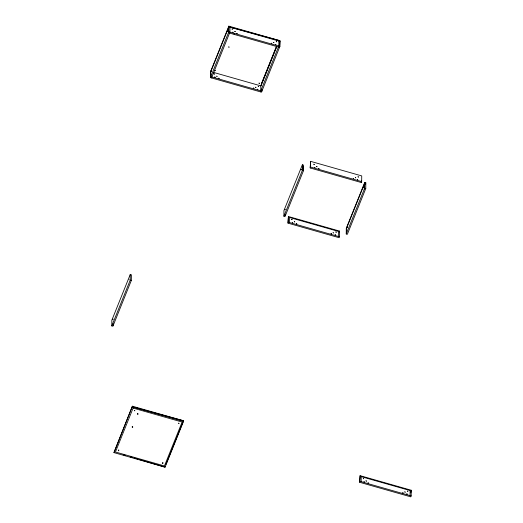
<?xml version="1.0" encoding="UTF-8"?>
<svg xmlns="http://www.w3.org/2000/svg" width="523" height="523" viewBox="0 0 523 523"><rect width="100%" height="100%" fill="white"/><g stroke="black" fill="none" stroke-linecap="round" stroke-linejoin="round"><path stroke-width="0.78" d="M111.798 325.907L111.844 320.213L130.266 274.451L131.378 274.765L131.332 280.459L112.909 326.221L111.798 325.907L130.22 280.138L130.266 274.451M113.282 325.293L113.295 323.848M113.955 452.611L132.384 406.201L183.488 420.76L183.481 421.401L165.059 467.163L113.955 452.611L132.384 406.201M165.065 466.523L165.059 467.163L139.51 459.567M210.39 77.607L210.442 71.913L228.865 26.15L279.968 40.709L279.916 46.397L261.493 92.159L210.39 77.607L228.813 31.838L228.865 26.15M210.815 70.984L210.762 76.678L261.873 91.231L261.886 89.61M228.486 27.078L228.44 32.772L279.544 47.325L279.968 40.709L228.858 26.791L210.436 72.553M229.976 26.464L229.924 32.158L211.501 77.92M260.761 90.917L260.8 85.864L276.647 46.501M278.857 40.389L278.811 46.083L260.382 91.845M283.904 216.215L283.95 210.527L302.372 164.765L303.484 165.078L303.438 170.773L285.015 216.535L283.904 216.215L302.327 170.452L302.372 164.765M285.388 215.607L285.401 214.162M287.996 223.144L288.421 216.522L339.525 231.081L339.473 236.769L339.1 237.697L287.996 223.144L288.421 216.522M289.481 222.53L289.526 217.476L338.407 231.401L338.361 236.455M303.079 169.537L303.105 166.647M310.204 167.975L310.629 161.359L361.733 175.911L361.681 181.605L361.308 182.534L310.204 167.975L310.629 161.359M346.239 233.977L346.291 228.283L364.714 182.52L365.825 182.834L365.773 188.528L347.35 234.291L346.239 233.977L364.668 188.208L364.714 182.52M346.618 233.042L346.657 227.995L364.335 184.089L364.289 189.143M361.308 182.534L361.321 180.906M359.674 482.291L360.099 475.675L411.202 490.228L411.156 495.922L410.777 496.85L359.674 482.291L360.099 475.675M361.158 481.683L361.203 476.63L410.091 490.554L410.045 495.601M410.817 492.784L411.202 490.228M129.148 279.289L129.044 279.315M132.731 426.507L132.208 426.48M137.464 413.405L137.967 413.438M162.509 462.633L163.026 462.607M363.492 187.384L363.577 187.424M261.343 83.902L276.137 47.142M276.772 46.54L260.925 85.903L213.469 72.383M165.968 464.274L183.488 420.76L132.378 406.842L183.481 421.401M339.152 232.009L339.525 231.081M365.224 184.338L365.825 182.834M234.069 33.871L234.297 34.263M228.858 26.791L279.962 41.35M228.813 31.838L279.916 46.397M310.577 167.046L361.681 181.605M302.327 170.452L303.438 170.773M364.668 188.208L365.773 188.528M288.369 222.21L339.473 236.769M130.22 280.138L131.332 280.459M360.046 481.363L411.156 495.922M123.251 454.729L125.572 455.422M130.214 456.801L132.541 457.494M134.091 457.952L137.961 459.102M118.832 450.015L118.316 450.048M112.916 319.475L113.066 319.063L112.922 319.422M211.508 71.174L211.665 70.775L211.508 71.174M227.603 31.197L227.76 30.798L227.603 31.197M261.5 85.419L261.657 85.007L261.507 85.36M285.022 209.788L285.172 209.377L285.028 209.736M301.111 169.812L301.255 169.4L301.111 169.812M347.357 227.544L347.514 227.132L347.364 227.492M118.329 450.63L118.819 450.767L118.355 450.578M134.424 410.653L134.914 410.79L134.45 410.601M214.809 70.579L215.313 70.664L214.809 70.579M132.214 427.062L132.724 427.147L132.214 427.062M137.457 414.046L137.961 414.131L137.457 414.046M228.695 47.011L229.192 47.155L228.728 46.959M162.522 463.215L163.013 463.358L162.548 463.169M178.611 423.238L179.108 423.382L178.644 423.185M259.003 83.164L259.506 83.249L259.003 83.164M214.012 73.854L214.489 74.063L214.012 73.854M214.665 77.038L215.143 77.247L214.665 77.038M216.718 76.195L217.195 76.404L216.744 76.168M218.738 78.195L219.215 78.404L218.764 78.169M232.062 29.02L232.539 29.229L232.088 28.994M232.715 32.204L233.193 32.413L232.742 32.178M234.768 31.36L235.245 31.57L234.768 31.36M236.788 33.361L237.265 33.57L236.854 33.315M253.426 88.08L253.903 88.289L253.426 88.08M255.479 87.236L255.956 87.446L255.479 87.236M257.506 89.237L257.976 89.446L257.525 89.211M258.205 86.445L258.682 86.655L258.205 86.445M271.476 43.246L271.953 43.455L271.502 43.213M273.529 42.402L274.006 42.611L273.555 42.376M275.549 44.403L276.026 44.612L275.575 44.377M276.255 41.611L276.732 41.82L276.321 41.565M291.618 219.392L292.096 219.601L291.618 219.392M292.272 222.576L292.749 222.785L292.272 222.576M294.325 221.732L294.795 221.942L294.384 221.687M296.345 223.733L296.822 223.942L296.345 223.733M313.826 164.229L314.303 164.438L313.826 164.229M314.48 167.406L314.957 167.615L314.48 167.406M316.533 166.569L317.003 166.778L316.533 166.569M318.553 168.569L319.03 168.779L318.553 168.569M331.033 233.611L331.51 233.827L331.033 233.611M333.086 232.774L333.563 232.983L333.105 232.742M335.106 234.775L335.583 234.984L335.132 234.749M335.812 231.983L336.289 232.192L335.812 231.983M353.241 178.448L353.718 178.657L353.241 178.448M355.294 177.604L355.771 177.813L355.32 177.578M357.314 179.611L357.791 179.82L357.34 179.585M358.02 176.813L358.497 177.022L358.02 176.813M363.302 478.545L363.773 478.754L363.322 478.519M363.949 481.722L364.426 481.931L363.975 481.696M366.002 480.885L366.479 481.095L366.002 480.885M368.029 482.886L368.499 483.095L368.087 482.84M402.717 492.764L403.187 492.973L402.736 492.738M404.763 491.921L405.24 492.13L404.763 491.921M406.789 493.928L407.267 494.137L406.809 493.902M407.495 491.13L407.966 491.339L407.515 491.104M133.11 408.09L115.439 451.996L164.444 465.954L182.122 422.048L133.11 408.09"/></g></svg>
